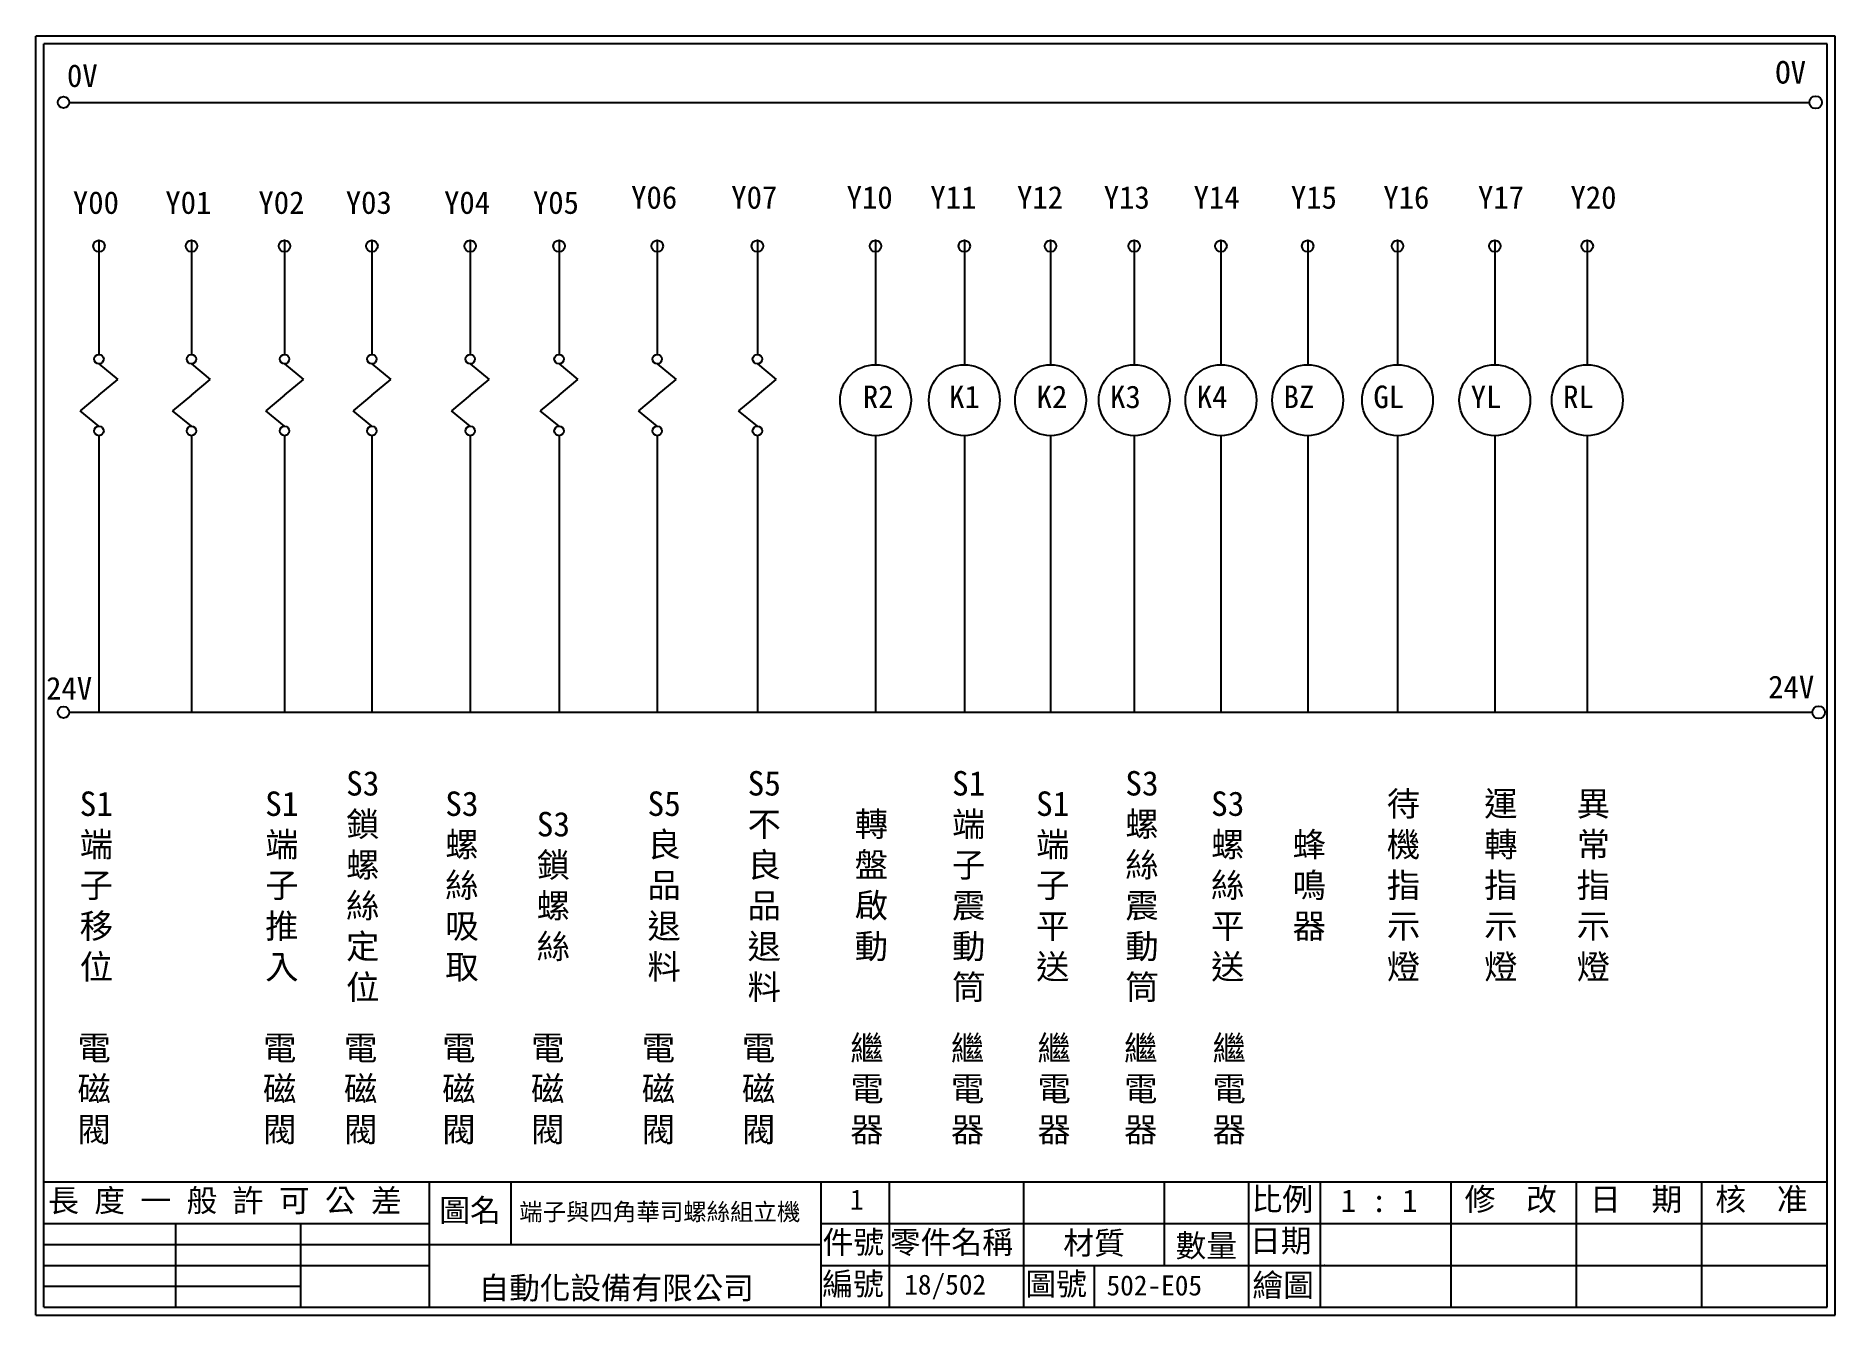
# Model space of a CAD drawing. Extents: x 1092 to 1379, y 1199 to 1403.
import ezdxf

# ---------------------------------------------------------------- set-up
doc = ezdxf.new("R2010")
doc.units = 0
doc.layers.get('0').update_dxf_attribs({"linetype": 'CONTINUOUS'})
for name, color, linetype in [('圖框層', 7, 'CONTINUOUS'), ('文字層', 4, 'CONTINUOUS'), ('標尺寸層', 3, 'CONTINUOUS')]:
    doc.layers.add(name, color=color, linetype=linetype)
doc.styles.add('CNS', font='romanc.shx', dxfattribs={"bigfont": 'chineset.shx'})
doc.styles.add('STSL', font='kaiu.ttf')

msp = doc.modelspace()

# ---------------------------------------------------------------- linework, layer by layer
for centre in [(1375.54, 1392.27), (1376.02, 1295)]:
    msp.add_circle(centre, 1)
at = {"layer": '圖框層', "color": 7}
for p, q in [((1378.63, 1402.85), (1091.63, 1402.85)), ((1091.63, 1198.88), (1091.63, 1402.85)), ((1377.38, 1401.6), (1092.88, 1401.6)), ((1092.88, 1200.13), (1092.88, 1401.6)), ((1377.38, 1200.13), (1377.38, 1401.6)), ((1378.63, 1198.88), (1378.63, 1402.85)), ((1092.88, 1220.13), (1203.36, 1220.13)), ((1154.42, 1200.13), (1154.42, 1220.13)), ((1167.45, 1210.13), (1167.45, 1220.13)), ((1203.36, 1220.13), (1377.38, 1220.13)), ((1216.9, 1200.13), (1216.9, 1220.13)), ((1227.78, 1200.13), (1227.78, 1220.13)), ((1249.2, 1200.13), (1249.2, 1220.13)), ((1271.68, 1206.8), (1271.68, 1220.13)), ((1285.09, 1200.13), (1285.09, 1220.13)), ((1296.57, 1200.13), (1296.57, 1220.13)), ((1317.38, 1200.13), (1317.38, 1220.13)), ((1337.38, 1200.13), (1337.38, 1220.13)), ((1357.38, 1200.13), (1357.38, 1220.13)), ((1092.88, 1213.46), (1154.42, 1213.46)), ((1113.92, 1200.13), (1113.92, 1213.46)), ((1133.86, 1200.13), (1133.86, 1213.46)), ((1216.9, 1213.46), (1377.38, 1213.46)), ((1092.88, 1210.13), (1156.91, 1210.13)), ((1156.91, 1210.13), (1216.9, 1210.13)), ((1092.88, 1206.8), (1154.42, 1206.8)), ((1216.9, 1206.8), (1377.38, 1206.8)), ((1260.51, 1200.13), (1260.51, 1206.8)), ((1092.88, 1203.47), (1133.86, 1203.47)), ((1092.88, 1200.13), (1377.38, 1200.13)), ((1091.63, 1198.88), (1378.63, 1198.88))]:
    msp.add_line(p, q, dxfattribs=at)
at = {"layer": '圖框層', "color": 4}
msp.add_point((1297.17, 1206.8), dxfattribs=at)
at = {"layer": '標尺寸層', "color": 7}
for p, q in [((1096.95, 1392.27), (1374.54, 1392.27)), ((1101.68, 1370.27), (1101.68, 1352.07)), ((1116.43, 1370.27), (1116.43, 1352.07)), ((1131.28, 1370.27), (1131.28, 1352.07)), ((1145.22, 1370.27), (1145.22, 1352.07)), ((1160.9, 1370.27), (1160.9, 1352.07)), ((1175.07, 1370.27), (1175.07, 1352.07)), ((1190.74, 1370.27), (1190.74, 1352.07)), ((1206.71, 1370.27), (1206.71, 1352.07)), ((1225.56, 1370.27), (1225.56, 1350.44)), ((1239.73, 1370.27), (1239.73, 1350.44)), ((1253.48, 1370.27), (1253.48, 1350.44)), ((1266.83, 1370.27), (1266.83, 1350.44)), ((1280.66, 1370.27), (1280.66, 1350.44)), ((1294.5, 1370.27), (1294.5, 1350.44)), ((1308.83, 1370.27), (1308.83, 1350.44)), ((1324.35, 1370.27), (1324.35, 1350.44)), ((1339.1, 1370.27), (1339.1, 1350.44)), ((1101.68, 1350.57), (1104.68, 1348.08)), ((1116.43, 1350.57), (1119.43, 1348.08)), ((1131.28, 1350.57), (1134.28, 1348.08)), ((1145.22, 1350.57), (1148.22, 1348.08)), ((1160.9, 1350.57), (1163.9, 1348.08)), ((1175.07, 1350.57), (1178.07, 1348.08)), ((1190.74, 1350.57), (1193.74, 1348.08)), ((1206.71, 1350.57), (1209.72, 1348.08)), ((1101.68, 1345.59), (1104.68, 1348.08)), ((1116.43, 1345.59), (1119.43, 1348.08)), ((1131.28, 1345.59), (1134.28, 1348.08)), ((1145.22, 1345.59), (1148.22, 1348.08)), ((1160.9, 1345.59), (1163.9, 1348.08)), ((1175.07, 1345.59), (1178.07, 1348.08)), ((1190.74, 1345.59), (1193.74, 1348.08)), ((1206.71, 1345.59), (1209.72, 1348.08)), ((1101.68, 1345.59), (1098.67, 1343.1)), ((1116.43, 1345.59), (1113.42, 1343.1)), ((1131.28, 1345.59), (1128.27, 1343.1)), ((1145.22, 1345.59), (1142.22, 1343.1)), ((1160.9, 1345.59), (1157.89, 1343.1)), ((1175.07, 1345.59), (1172.06, 1343.1)), ((1190.74, 1345.59), (1187.73, 1343.1)), ((1206.71, 1345.59), (1203.71, 1343.1)), ((1101.68, 1340.61), (1098.67, 1343.1)), ((1116.43, 1340.61), (1113.42, 1343.1)), ((1131.28, 1340.61), (1128.27, 1343.1)), ((1145.22, 1340.61), (1142.22, 1343.1)), ((1160.9, 1340.61), (1157.89, 1343.1)), ((1175.07, 1340.61), (1172.06, 1343.1)), ((1190.74, 1340.61), (1187.73, 1343.1)), ((1206.71, 1340.61), (1203.71, 1343.1)), ((1101.68, 1339.11), (1101.68, 1295)), ((1116.43, 1339.11), (1116.43, 1295)), ((1131.28, 1339.11), (1131.28, 1295)), ((1145.22, 1339.11), (1145.22, 1295)), ((1160.9, 1339.11), (1160.9, 1295)), ((1175.07, 1339.11), (1175.07, 1295)), ((1190.74, 1339.11), (1190.74, 1295)), ((1206.71, 1339.11), (1206.71, 1295)), ((1225.56, 1339.11), (1225.56, 1295)), ((1239.73, 1339.11), (1239.73, 1295)), ((1253.48, 1339.11), (1253.48, 1295)), ((1266.83, 1339.11), (1266.83, 1295)), ((1280.66, 1339.11), (1280.66, 1295)), ((1294.5, 1339.11), (1294.5, 1295)), ((1308.83, 1339.11), (1308.83, 1295)), ((1324.35, 1339.11), (1324.35, 1295)), ((1339.1, 1339.11), (1339.1, 1295)), ((1097.15, 1295), (1375.02, 1295))]:
    msp.add_line(p, q, dxfattribs=at)
for centre, radius in [((1096.02, 1392.27), 0.92), ((1101.68, 1369.35), 0.92), ((1116.43, 1369.35), 0.92), ((1131.28, 1369.35), 0.92), ((1145.22, 1369.35), 0.92), ((1160.9, 1369.35), 0.92), ((1175.07, 1369.35), 0.92), ((1190.74, 1369.35), 0.92), ((1206.71, 1369.35), 0.92), ((1225.56, 1369.35), 0.92), ((1239.73, 1369.35), 0.92), ((1253.48, 1369.35), 0.92), ((1266.83, 1369.35), 0.92), ((1280.66, 1369.35), 0.92), ((1294.5, 1369.35), 0.92), ((1308.83, 1369.35), 0.92), ((1324.35, 1369.35), 0.92), ((1339.1, 1369.35), 0.92), ((1101.68, 1351.32), 0.751), ((1116.43, 1351.32), 0.751), ((1131.28, 1351.32), 0.751), ((1145.22, 1351.32), 0.751), ((1160.9, 1351.32), 0.751), ((1175.07, 1351.32), 0.751), ((1190.74, 1351.32), 0.751), ((1206.71, 1351.32), 0.751), ((1225.56, 1344.77), 5.66), ((1239.73, 1344.77), 5.66), ((1253.48, 1344.77), 5.66), ((1266.83, 1344.77), 5.66), ((1280.66, 1344.77), 5.66), ((1294.5, 1344.77), 5.66), ((1308.83, 1344.77), 5.66), ((1324.35, 1344.77), 5.66), ((1339.1, 1344.77), 5.66), ((1101.68, 1339.86), 0.751), ((1116.43, 1339.86), 0.751), ((1131.28, 1339.86), 0.751), ((1145.22, 1339.86), 0.751), ((1160.9, 1339.86), 0.751), ((1175.07, 1339.86), 0.751), ((1190.74, 1339.86), 0.751), ((1206.71, 1339.86), 0.751), ((1096.02, 1295), 0.92)]:
    msp.add_circle(centre, radius, dxfattribs=at)

# ---------------------------------------------------------------- texts
at = {"layer": '圖框層', "color": 4, "style": 'STSL'}
for s, height, p in [('0V', 3.6, (1096.57, 1394.73)), ('OV', 3.6, (1369.1, 1395.26)), ('Y00', 3.6, (1097.51, 1374.49)), ('Y01', 3.6, (1112.26, 1374.49)), ('Y02', 3.6, (1127.11, 1374.49)), ('Y03', 3.6, (1141.05, 1374.49)), ('Y04', 3.6, (1156.73, 1374.49)), ('Y05', 3.6, (1170.9, 1374.49)), ('Y06', 3.6, (1186.57, 1375.31)), ('Y07', 3.6, (1202.54, 1375.31)), ('Y10', 3.6, (1220.95, 1375.31)), ('Y11', 3.6, (1234.3, 1375.31)), ('Y12', 3.6, (1248.13, 1375.31)), ('Y13', 3.6, (1261.97, 1375.31)), ('Y14', 3.6, (1276.3, 1375.31)), ('Y15', 3.6, (1291.82, 1375.31)), ('Y16', 3.6, (1306.57, 1375.31)), ('Y17', 3.6, (1321.67, 1375.31)), ('Y20', 3.6, (1336.42, 1375.31)), ('R2', 3.6, (1223.53, 1343.51)), ('K1', 3.6, (1237.31, 1343.51)), ('K2', 3.6, (1251.26, 1343.51)), ('K3', 3.6, (1262.98, 1343.51)), ('K4', 3.6, (1276.82, 1343.51)), ('BZ', 3.6, (1290.66, 1343.51)), ('GL', 3.6, (1304.98, 1343.51)), ('YL', 3.6, (1320.51, 1343.51)), ('RL', 3.6, (1335.25, 1343.51)), ('24V', 3.6, (1093.24, 1297.04)), ('24V', 3.6, (1367.97, 1297.25)), ('    長 度 一 般 許 可 公 差', 3.6, (1083.77, 1215.34)), ('圖名', 3.6, (1155.96, 1213.78)), ('端子與四角華司螺絲組立機', 2.7403, (1168.72, 1213.97)), ('比例', 3.6, (1285.55, 1215.56)), ('修  改', 3.6, (1319.54, 1215.54)), ('日  期', 3.6, (1339.54, 1215.54)), ('核  准', 3.6, (1359.54, 1215.54)), ('件號', 3.6, (1217.11, 1208.7)), ('零件名稱', 3.6, (1227.84, 1208.69)), ('材質', 3.6, (1255.51, 1208.56)), ('數量', 3.6, (1273.42, 1208.13)), ('日期', 3.6, (1285.29, 1208.93)), ('自動化設備有限公司', 3.574, (1162.26, 1201.41)), ('編號', 3.6, (1217.06, 1202.04)), ('18/502', 3.2, (1230.14, 1202.14)), ('圖號', 3.6, (1249.47, 1202.04)), ('繪圖', 3.6, (1285.68, 1201.85))]:
    msp.add_text(s, height=height, dxfattribs=at).set_placement(p)
at = {"layer": '文字層', "color": 4, "style": 'STSL'}
for s, height, p in [('1 ', 3.2, (1221.48, 1215.69)), ('1 : 1', 3.599, (1299.78, 1215.31)), ('502-E05', 3.2, (1262.41, 1202))]:
    msp.add_text(s, height=height, dxfattribs=at).set_placement(p)
at = {"layer": '標尺寸層', "color": 7, "char_height": 3.9, "attachment_point": 5, "style": 'CNS'}
for s, insert, width in [('{\\fDFKai-SB|b0|i0|c136|p65;S3鎖螺絲定位}', (1143.76, 1267.21), 2.8481), ('{\\fDFKai-SB|b0|i0|c136|p65;S5不良品退料}', (1207.81, 1267.21), 2.8481), ('{\\fDFKai-SB|b0|i0|c136|p65;S1端子震動筒}', (1240.42, 1267.21), 2.8481), ('{\\fDFKai-SB|b0|i0|c136|p65;S3螺絲震動筒}', (1268.07, 1267.21), 2.8481), ('{\\fDFKai-SB|b0|i0|c136|p65;待機指示燈}', (1309.79, 1267.21), 2.8481), ('{\\fDFKai-SB|b0|i0|c136|p65;運轉指示燈}', (1325.32, 1267.21), 2.8481), ('{\\fDFKai-SB|b0|i0|c136|p65;S1端子移位}', (1101.26, 1267.21), 2.8481), ('{\\fDFKai-SB|b0|i0|c136|p65;S1端子推入}', (1130.85, 1267.21), 2.8481), ('{\\fDFKai-SB|b0|i0|c136|p65;S3螺絲吸取}', (1159.58, 1267.21), 2.8481), ('{\\fDFKai-SB|b0|i0|c136|p65;S5良品退料}', (1191.84, 1267.21), 2.8481), ('{\\fDFKai-SB|b0|i0|c136|p65;S1端子平送}', (1253.83, 1267.21), 2.8481), ('{\\fDFKai-SB|b0|i0|c136|p65;S3螺絲平送}', (1281.75, 1267.21), 2.8481), ('{\\fDFKai-SB|b0|i0|c136|p65;異常指示燈}', (1340.07, 1267.21), 2.8481), ('{\\fDFKai-SB|b0|i0|c136|p65;S3鎖螺絲}', (1174.17, 1267.21), 2.8481), ('{\\fDFKai-SB|b0|i0|c136|p65;轉盤啟動}', (1224.9, 1267.21), 2.8481), ('{\\fDFKai-SB|b0|i0|c136|p65;蜂鳴器}', (1294.75, 1267.21), 2.8481), ('{\\fDFKai-SB|b0|i0|c136|p65;電磁閥}', (1100.91, 1234.75), 8.6627), ('{\\fDFKai-SB|b0|i0|c136|p65;電磁閥}', (1130.51, 1234.75), 8.6627), ('{\\fDFKai-SB|b0|i0|c136|p65;電磁閥}', (1143.42, 1234.75), 8.6627), ('{\\fDFKai-SB|b0|i0|c136|p65;電磁閥}', (1159.1, 1234.75), 8.6627), ('{\\fDFKai-SB|b0|i0|c136|p65;電磁閥}', (1173.27, 1234.75), 8.6627), ('{\\fDFKai-SB|b0|i0|c136|p65;電磁閥}', (1190.93, 1234.75), 8.6627), ('{\\fDFKai-SB|b0|i0|c136|p65;電磁閥}', (1206.91, 1234.75), 8.6627), ('{\\fDFKai-SB|b0|i0|c136|p65;繼電器}', (1224.2, 1234.75), 8.6627), ('{\\fDFKai-SB|b0|i0|c136|p65;繼電器}', (1240.25, 1234.75), 8.6627), ('{\\fDFKai-SB|b0|i0|c136|p65;繼電器}', (1254.06, 1234.75), 8.6627), ('{\\fDFKai-SB|b0|i0|c136|p65;繼電器}', (1267.87, 1234.75), 8.6627), ('{\\fDFKai-SB|b0|i0|c136|p65;繼電器}', (1281.99, 1234.75), 8.6627)]:
    msp.add_mtext(s, dxfattribs=dict(at, insert=insert, width=width))

doc.saveas('drawing.dxf')
